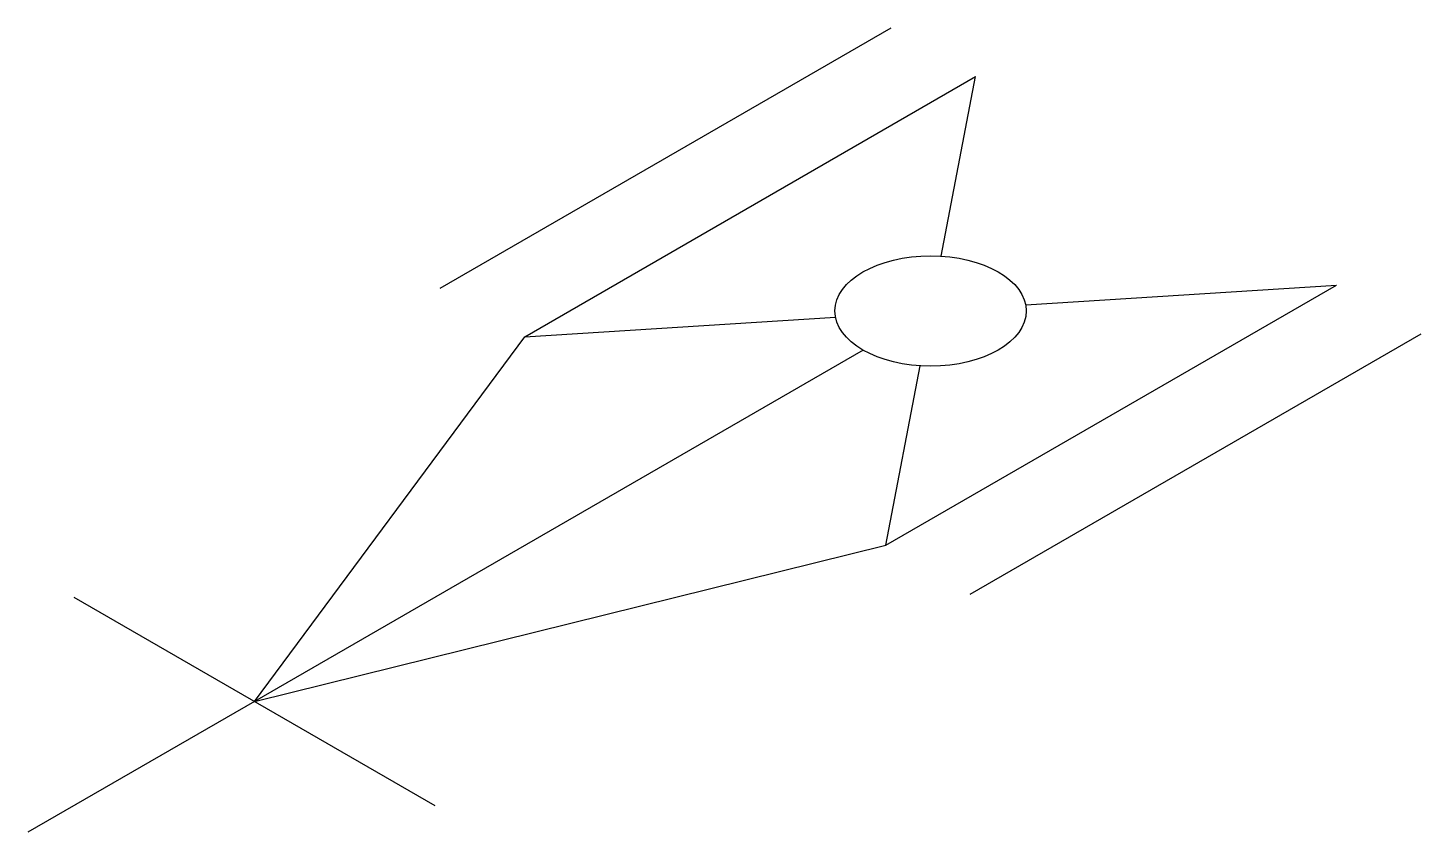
# Model space of a CAD drawing. Header units: millimetres. Extents: x -9999.65 to -9998.58, y -47.75 to -47.13.
import ezdxf

# ---------------------------------------------------------------- set-up
doc = ezdxf.new("R2010")
doc.units = ezdxf.units.MM
doc.layers.add('Tub_iso_válvulas', color=2, linetype='Continuous')

msp = doc.modelspace()

# ---------------------------------------------------------------- linework, layer by layer
at = {"layer": 'Tub_iso_válvulas'}
for p, q in [((-9999.3359, -47.3321), (-9998.9895, -47.1321)), ((-9999.271, -47.3696), (-9998.9246, -47.1696)), ((-9998.951, -47.3075), (-9998.9246, -47.1696)), ((-9998.9936, -47.5298), (-9998.6471, -47.3298)), ((-9998.886, -47.3451), (-9998.6471, -47.3298)), ((-9999.271, -47.3696), (-9999.0321, -47.3544)), ((-9998.9286, -47.5673), (-9998.5822, -47.3673)), ((-9998.9936, -47.5298), (-9998.9671, -47.3919))]:
    msp.add_line(p, q, dxfattribs=at)
at = {"layer": 'Tub_iso_válvulas', "color": 1}
for p, q in [((-9999.4787, -47.6497), (-9999.271, -47.3696)), ((-9999.011, -47.3797), (-9999.4787, -47.6497)), ((-9999.4787, -47.6497), (-9998.9936, -47.5298)), ((-9999.6174, -47.5696), (-9999.34, -47.7298)), ((-9999.4787, -47.6497), (-9999.6527, -47.7502))]:
    msp.add_line(p, q, dxfattribs=at)
at = {"layer": 'Tub_iso_válvulas'}
msp.add_ellipse((-9998.9591, -47.3497), major_axis=(-0.0735, 0), ratio=0.57735, dxfattribs=at)

doc.saveas('drawing.dxf')
